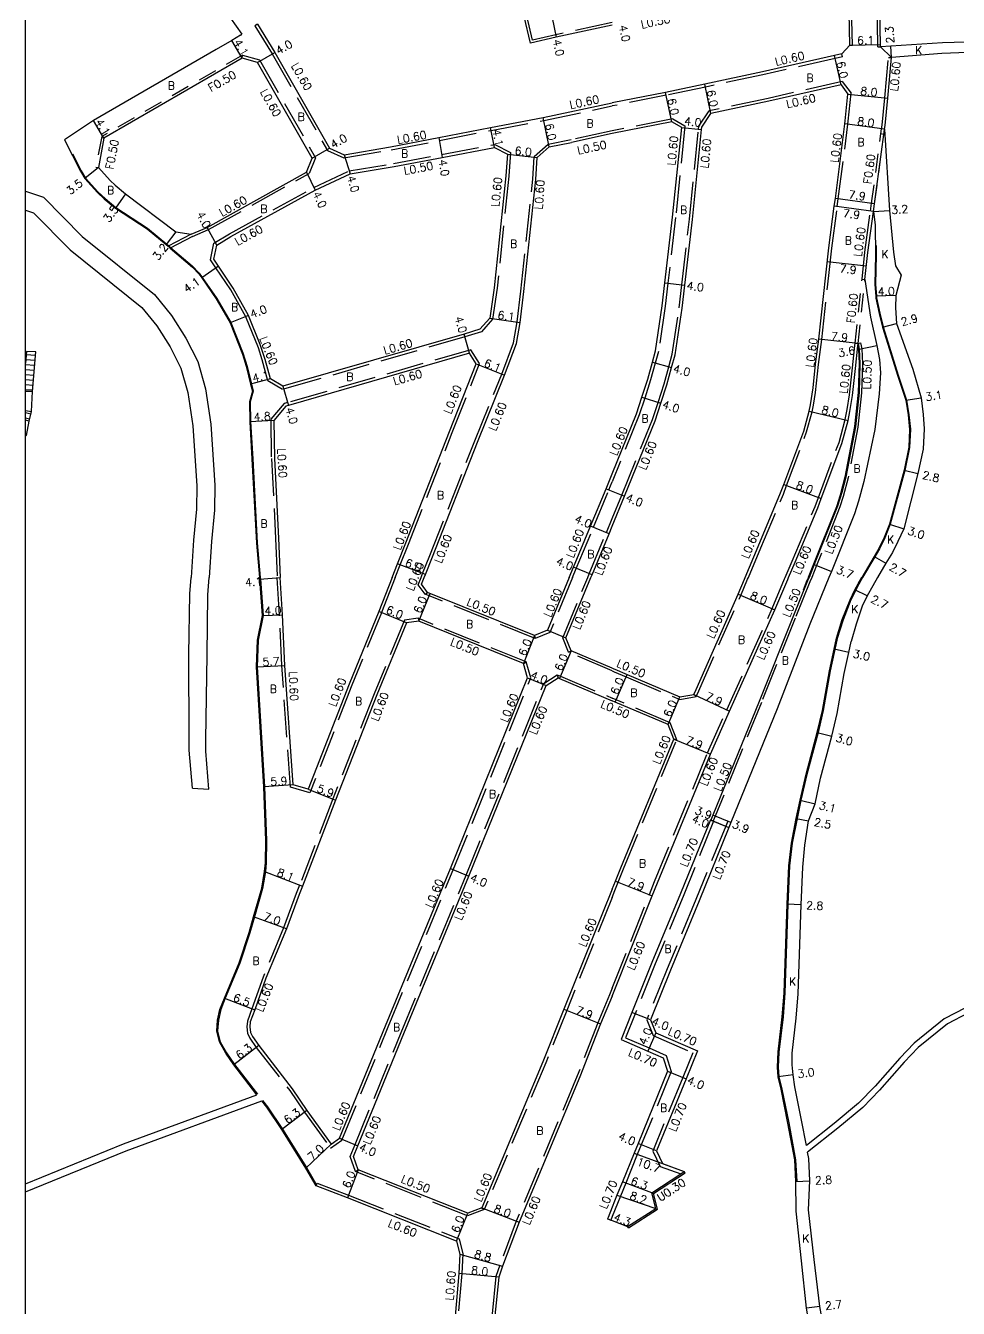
# Model space of a CAD drawing. Header units: metres. Extents: x -4000 to -3200, y -111000 to -110400.
# Drawn here: x -4000 to -3813.5, y -110792.4 to -110535.9 of the extents above; entities that cross this region are included whole.
import ezdxf

# ---------------------------------------------------------------- set-up
doc = ezdxf.new("R2010")
doc.units = ezdxf.units.M
doc.header["$LTSCALE"] = 2.5
doc.linetypes.add('22320', pattern=[2.5, 1.5, -1])
doc.linetypes.add('22330', pattern=[4, 3, -1])
for name, color, linetype in [('2101000', 7, 'Continuous'), ('2101001', 9, 'Continuous'), ('2102000', 4, 'Continuous'), ('2102001', 8, 'Continuous'), ('2214000', 6, 'Continuous'), ('2214110', 1, 'Continuous'), ('2214120', 2, 'Continuous'), ('2214990', 7, 'Continuous'), ('2231000', 4, 'Continuous'), ('2232000', 120, '22320'), ('2233000', 120, '22330'), ('6132000', 60, '61320'), ('9201100', 215, 'Continuous'), ('9201500', 222, 'Continuous'), ('9202100', 82, 'Continuous'), ('9202200', 82, 'Continuous'), ('9203500', 155, 'Continuous'), ('999', 7, 'Continuous')]:
    doc.layers.add(name, color=color, linetype=linetype)
doc.styles.add('Dm_Anotation', font='txt.shx', dxfattribs={"bigfont": 'pscdm.shx'})
doc.linetypes.add('61320', pattern='A,0,[3,dmdr.shx,S=0.25,R=0,X=0,Y=0],1.5,[3,dmdr.shx,S=0.25,R=0,X=0,Y=0]', length=1.5)

msp = doc.modelspace()

# ---------------------------------------------------------------- linework, layer by layer
at = {"layer": '2101000'}
for points in [[(-3829.11, -110540.12), (-3829.12, -110539.65), (-3829.38, -110526.45), (-3829.39, -110526), (-3829.45, -110520.12), (-3829.6, -110507.36), (-3830.05, -110493.2), (-3830.26, -110486.58), (-3830.7, -110464.02), (-3830.38, -110457.02), (-3830.05, -110449.71), (-3829.37, -110441.92), (-3828.57, -110432.79), (-3827.84, -110425.96), (-3827, -110418.1), (-3825.35, -110404.76), (-3823.84, -110400)], [(-3882.74, -110535.79), (-3893.92, -110538.21), (-3899.07, -110539.4), (-3900.31, -110534.04), (-3906.07, -110508.46), (-3907.61, -110507.19), (-3918.8, -110509.88), (-3922.16, -110510.6), (-3926.13, -110506.49), (-3927.03, -110504.15)], [(-3835.21, -110539.78), (-3835.48, -110526.57)], [(-3953.66, -110535.62), (-3950.18, -110541.25), (-3939.23, -110560.4), (-3936.31, -110561.7), (-3927.03, -110560.12), (-3917.41, -110558.29), (-3907.07, -110556.24), (-3896.54, -110554.27), (-3882.74, -110551.35)], [(-3957.07, -110537.77), (-3958.77, -110538.84), (-3961.91, -110540.66), (-3986.45, -110554.86), (-3992.25, -110558.75), (-3989.03, -110565.01), (-3988.17, -110566.47), (-3985.63, -110569.29), (-3984.31, -110570.53), (-3982.07, -110572.38), (-3975.7, -110576.53), (-3971.89, -110579.69), (-3971.52, -110580.01), (-3971.11, -110580.36), (-3966.67, -110584.16), (-3965.4, -110585.54), (-3964.81, -110586.34), (-3961.89, -110590.51), (-3959.14, -110595.34), (-3956.64, -110601.57), (-3955.9, -110603.99), (-3955.02, -110607.6), (-3954.67, -110609.01), (-3955.24, -110611.13), (-3955.18, -110615.09), (-3954.76, -110622.5), (-3953.84, -110639.35), (-3953.24, -110646.26)], [(-3957.07, -110537.77), (-3956.8, -110537.6)], [(-3804.96, -110538.97), (-3816.72, -110539.36), (-3827.04, -110539.99), (-3829.11, -110540.12)], [(-3836.83, -110541.56), (-3838.31, -110541.89), (-3852.72, -110545.16), (-3864.23, -110547.59), (-3872.07, -110549.24), (-3882.74, -110551.35)], [(-3835.21, -110539.78), (-3836.83, -110541.56)], [(-3804.9, -110540.97), (-3816.85, -110541.48), (-3826.89, -110542.29)], [(-3828.28, -110556.6), (-3828.18, -110555.88), (-3827.64, -110550.37), (-3826.89, -110542.29)], [(-3836.98, -110547.74), (-3851.44, -110551.02), (-3862.99, -110553.46)], [(-3856.17, -110646.26), (-3853.57, -110640.08), (-3849.07, -110629.34), (-3848.43, -110627.63), (-3844.45, -110616.96), (-3843.36, -110612.96), (-3843.1, -110611.72), (-3842.58, -110608.31), (-3842.07, -110603.56), (-3841.43, -110598.58), (-3840.05, -110585.8), (-3839.46, -110580.32), (-3838.33, -110572.01), (-3838.12, -110570.45), (-3836.21, -110555.52), (-3836.13, -110554.95), (-3835.6, -110549.58)], [(-3836.98, -110547.74), (-3835.6, -110549.58)], [(-3882.74, -110636.01), (-3880.25, -110630), (-3874.13, -110614.89), (-3873, -110611.4), (-3871.8, -110607.71), (-3870.85, -110604.28), (-3870.14, -110601.74), (-3868.76, -110592.42), (-3868.22, -110587.81), (-3866.69, -110574.66), (-3864.86, -110556.65), (-3864.81, -110556.21), (-3862.99, -110553.46)], [(-3891.32, -110646.26), (-3890.46, -110644.19), (-3887.05, -110635.96), (-3883.96, -110628.5), (-3882.74, -110625.5), (-3877.89, -110613.52), (-3876.8, -110610.17), (-3875.63, -110606.56), (-3874.7, -110603.21), (-3874.07, -110600.91), (-3872.73, -110591.9), (-3872.2, -110587.34), (-3870.66, -110574.22), (-3868.84, -110556.25), (-3870.84, -110555.11)], [(-3882.74, -110557.47), (-3890.86, -110559.24)], [(-3870.84, -110555.11), (-3882.74, -110557.47)], [(-3828.28, -110556.6), (-3827.31, -110572.83), (-3826.53, -110581.17), (-3826.08, -110583.9), (-3824.95, -110585.79), (-3826.05, -110589.87), (-3826.12, -110592.31), (-3825.9, -110595.44), (-3822.66, -110604.57), (-3820.97, -110610.31), (-3820.56, -110613.64), (-3820.38, -110616.53), (-3820.54, -110620.56), (-3821.64, -110625.45), (-3824.44, -110636.51), (-3825.61, -110639.08), (-3826.72, -110641.22), (-3828.04, -110643.38), (-3829.73, -110646.26)], [(-3920.3, -110646.26), (-3920.07, -110645.67), (-3918.66, -110642.1), (-3909.66, -110619.17), (-3904.26, -110605.78), (-3901.87, -110599.46), (-3901.17, -110595.23), (-3900.39, -110589.08), (-3898.02, -110566.65), (-3897.74, -110562.26), (-3895.33, -110560.14), (-3890.86, -110559.24)], [(-3830.5, -110573.06), (-3830.18, -110575.82), (-3830.11, -110581.7), (-3830.23, -110587.65), (-3830.05, -110589.97), (-3830.01, -110590.37), (-3829.38, -110593.43), (-3828.7, -110596.19), (-3825.7, -110605.8), (-3824.03, -110610.8), (-3823.56, -110613.71), (-3823.28, -110616.62), (-3823.43, -110620.21), (-3824.37, -110624.8), (-3827.28, -110635.55), (-3828.38, -110638.26), (-3829.44, -110640.42), (-3830.37, -110642.02), (-3832.86, -110646.26)], [(-3832.2, -110586.65), (-3831.61, -110581.28), (-3830.5, -110573.06)], [(-3832.2, -110586.65), (-3831.08, -110594.17), (-3829.83, -110599.88), (-3829.27, -110602.66), (-3829.1, -110605.33), (-3829.39, -110609.55), (-3830.23, -110616.68), (-3832.46, -110627.06), (-3833.49, -110631), (-3834.32, -110633.5), (-3838.92, -110645.04), (-3839.41, -110646.26)], [(-3847.49, -110646.26), (-3846.19, -110643.18), (-3841.63, -110632.29), (-3840.94, -110630.43), (-3836.82, -110619.42), (-3835.58, -110614.82), (-3835.21, -110613.05), (-3834.7, -110609.83), (-3834.12, -110604.42), (-3833.64, -110599.94)], [(-3833.58, -110599.43), (-3833.36, -110600.59), (-3833.2, -110603.44), (-3833.39, -110609.26), (-3834.12, -110616.1), (-3836.06, -110626.2), (-3836.86, -110629.24), (-3837.7, -110631.98), (-3842.36, -110643.67), (-3843.39, -110646.26)], [(-3833.64, -110599.94), (-3833.58, -110599.43)], [(-3926.75, -110646.26), (-3925.66, -110643.48), (-3924.02, -110639.33), (-3915.26, -110617.02), (-3909.93, -110603.53), (-3911.26, -110601.41), (-3947.42, -110611.85), (-3947.98, -110612.01), (-3950.39, -110614.82), (-3950.28, -110622.42), (-3949.43, -110638.41), (-3949.13, -110646.26)], [(-3886.99, -110646.26), (-3886.77, -110645.72), (-3883.36, -110637.49), (-3882.74, -110636.01)], [(-3953.75, -110749.67), (-3958.38, -110743.71), (-3960, -110741.37), (-3961.24, -110739.13), (-3961.77, -110736.98), (-3961.77, -110736.9), (-3961.62, -110734.77), (-3961.16, -110732.62), (-3960.25, -110730.34), (-3957.32, -110723.33), (-3955.34, -110717.25), (-3954.42, -110714.07), (-3952.78, -110708.38), (-3952.23, -110705.03), (-3952.03, -110703.32), (-3951.97, -110698.85), (-3952.39, -110688.09), (-3953.86, -110664.12), (-3953.64, -110658.79), (-3952.64, -110653.85), (-3953.21, -110646.59), (-3953.24, -110646.26)], [(-3946.5, -110687.72), (-3948.17, -110663.83), (-3948.64, -110653.73), (-3949.13, -110646.27), (-3949.13, -110646.26)], [(-3926.75, -110646.26), (-3929.42, -110653.06), (-3935.35, -110667.55)], [(-3919.66, -110649.22), (-3920.83, -110647.6), (-3920.3, -110646.26)], [(-3891.32, -110646.26), (-3895.68, -110656.76), (-3898.25, -110657.87)], [(-3890.94, -110660.89), (-3891.98, -110658.29), (-3886.99, -110646.26)], [(-3882.74, -110729.96), (-3882.62, -110729.65), (-3874.75, -110709.89), (-3873.71, -110707.27), (-3863.1, -110681.56), (-3859.27, -110672.97), (-3850.2, -110652.7), (-3847.64, -110646.63), (-3847.49, -110646.26)], [(-3843.39, -110646.26), (-3843.67, -110646.93), (-3846.65, -110654.2), (-3853.36, -110671.04), (-3862.6, -110693.75), (-3863.01, -110694.74), (-3863.11, -110694.7), (-3869.05, -110709.42), (-3874.8, -110723.25), (-3878.79, -110733.22), (-3880.96, -110738.65), (-3875.63, -110740.97), (-3872.53, -110742.32), (-3871.68, -110744.98), (-3877.57, -110759.4), (-3878.37, -110761.36), (-3880.68, -110767.07), (-3881.78, -110769.79), (-3882.74, -110772.17)], [(-3839.41, -110646.26), (-3843.22, -110655.6), (-3849.75, -110672.51), (-3859.01, -110695.25), (-3859.4, -110696.21), (-3865.35, -110710.92), (-3871.1, -110724.77), (-3875.07, -110734.7), (-3874.03, -110737.3), (-3865.7, -110740.93), (-3867.97, -110746.5), (-3873.87, -110760.92), (-3872.66, -110763.44), (-3868.32, -110765.02)], [(-3866.43, -110669.64), (-3865.98, -110668.64), (-3857.57, -110649.6), (-3856.29, -110646.55), (-3856.17, -110646.26)], [(-3843.14, -110796.53), (-3843.89, -110792.38), (-3844.86, -110782.91), (-3845.99, -110772.97), (-3846, -110767), (-3846.22, -110762.68), (-3847.6, -110755.33), (-3848.97, -110748.58), (-3849.56, -110746.1), (-3849.7, -110744.19), (-3849.56, -110741.12), (-3848.73, -110734.09), (-3848.39, -110729.32), (-3847.75, -110711.6), (-3847.41, -110703.91), (-3846.88, -110699.35), (-3845.94, -110694.44), (-3845.17, -110690.75), (-3843.97, -110685.57), (-3841.74, -110677.21), (-3840.71, -110672.84), (-3839.32, -110664.89), (-3838.38, -110660.59), (-3837.91, -110658.41), (-3836.73, -110654.66), (-3835.16, -110650.68), (-3834.2, -110648.71), (-3833.59, -110647.51), (-3832.86, -110646.26)], [(-3829.73, -110646.26), (-3830.65, -110647.88), (-3831.78, -110649.91), (-3832.79, -110652.01), (-3833.98, -110655.6), (-3834.98, -110659.05)], [(-3898.25, -110657.87), (-3919.66, -110649.22)], [(-3938.91, -110759.54), (-3937.28, -110758.37), (-3928.06, -110735.89), (-3915.07, -110704.46), (-3899.64, -110666.31), (-3900.5, -110663.43), (-3921.38, -110655), (-3923.86, -110655.31), (-3929.76, -110669.72)], [(-3843.91, -110759.84), (-3844.86, -110754.77), (-3846.21, -110748.09), (-3846.59, -110745.69), (-3846.76, -110743.68), (-3846.77, -110741.35), (-3845.94, -110734.36), (-3845.59, -110729.47), (-3844.95, -110711.73), (-3844.61, -110704.18), (-3844.24, -110699.78), (-3843.48, -110694.9), (-3842.16, -110691.51), (-3841.07, -110686.35), (-3838.84, -110677.99), (-3837.76, -110673.44), (-3836.37, -110665.46), (-3835.45, -110661.22), (-3834.98, -110659.05)], [(-3882.74, -110664.37), (-3890.94, -110660.89)], [(-3882.74, -110664.37), (-3882.24, -110664.59), (-3879.77, -110665.64), (-3869.19, -110670.14), (-3866.43, -110669.64)], [(-3935.35, -110667.55), (-3943.52, -110688.59), (-3946.5, -110687.72)], [(-3934.47, -110762.05), (-3933.58, -110759.89), (-3924.37, -110737.43), (-3911.37, -110705.99), (-3895.93, -110667.81), (-3893.57, -110666.29), (-3893.28, -110666.41), (-3882.74, -110670.89)], [(-3929.76, -110669.72), (-3938.03, -110690.74), (-3944.68, -110707.98), (-3945.34, -110709.66), (-3947.86, -110716.5), (-3951.96, -110726.39), (-3954.2, -110732.71), (-3955.09, -110735.1), (-3955.2, -110736.1), (-3955.05, -110737.2), (-3954.64, -110738.06), (-3953.4, -110739.85), (-3946.7, -110748.48), (-3943.78, -110752.81), (-3938.91, -110759.54)], [(-3870.41, -110678.55), (-3871.53, -110675.66), (-3882.12, -110671.16), (-3882.74, -110670.89)], [(-3882.74, -110708.6), (-3882.09, -110706.96), (-3881.03, -110704.3), (-3870.41, -110678.55)], [(-3882.74, -110708.6), (-3892.4, -110732.58), (-3896.58, -110743.1), (-3908.83, -110772.3)], [(-3882.74, -110729.96), (-3885.06, -110735.5), (-3889.18, -110746.12), (-3901.35, -110775.16), (-3904.66, -110783.93), (-3905.43, -110786.17)], [(-3913.84, -110778.94), (-3935.68, -110770.29), (-3941.95, -110767.89), (-3944.01, -110764.33), (-3948.78, -110756.63), (-3951.8, -110752.18), (-3952.79, -110750.91)], [(-3911.63, -110773.36), (-3933.53, -110764.69), (-3934.47, -110762.05)], [(-3832.11, -110822.54), (-3834.94, -110813.64), (-3835.75, -110812.16), (-3839.67, -110800.51), (-3840.48, -110796.05), (-3841.21, -110792.05), (-3842.38, -110782.6), (-3843.51, -110772.69), (-3843.2, -110766.87), (-3843.42, -110762.45), (-3843.66, -110761.17)], [(-3879.66, -110776.01), (-3874.02, -110772.44), (-3874.79, -110769.3), (-3869.04, -110765.5), (-3868.32, -110765.02)], [(-3908.83, -110772.3), (-3911.63, -110773.36)], [(-3882.74, -110772.17), (-3883.57, -110774.22), (-3883.68, -110774.48)], [(-3913.84, -110778.94), (-3913.18, -110781.56), (-3913.39, -110785.4), (-3914.13, -110793.96), (-3915.01, -110812.39), (-3916.42, -110836.71), (-3916.35, -110837.93)], [(-3905.43, -110786.17), (-3906.25, -110794.52), (-3906.93, -110808.8)]]:
    msp.add_lwpolyline(points, dxfattribs=at)
for points in [[(-3983.12, -110566.84), (-3982.09, -110567.8), (-3980.03, -110569.53), (-3969.95, -110577.14), (-3966.88, -110577.6), (-3963.68, -110576.23), (-3943.84, -110565.17), (-3942.7, -110562.39), (-3953.64, -110543.26), (-3956.72, -110542.39), (-3984.34, -110558.38), (-3985.45, -110564.27)], [(-3952.09, -110602.65), (-3953.1, -110599.66), (-3955.43, -110593.85), (-3958.49, -110588.41), (-3961.46, -110583.98), (-3962.38, -110582.61), (-3961.81, -110579.77), (-3958.98, -110578.03), (-3942.11, -110568.78), (-3935.14, -110565.52), (-3926.34, -110564.06), (-3916.73, -110562.24), (-3906.28, -110560.27), (-3903.7, -110561.59), (-3903.98, -110565.95), (-3906.34, -110588.34), (-3907.2, -110594.36), (-3909.18, -110596.62), (-3912.36, -110597.57), (-3948.56, -110608.01), (-3951.06, -110606.55)]]:
    msp.add_lwpolyline(points, close=True, dxfattribs=at)
at = {"layer": '2101001'}
for points in [[(-3883.68, -110774.48), (-3883.02, -110774.73), (-3882.74, -110774.83)], [(-3882.74, -110774.83), (-3879.66, -110776.01)]]:
    msp.add_lwpolyline(points, dxfattribs=at)
at = {"layer": '2102000'}
for points in [[(-3956.11, -110532.28), (-3959.02, -110534.41), (-3956.8, -110537.6)], [(-4000, -110569.02), (-3996.44, -110570.21), (-3988.7, -110578.04), (-3974.25, -110589.67), (-3970.83, -110593.85), (-3968.01, -110598.36), (-3965.59, -110603.05), (-3964.02, -110608.51), (-3963.01, -110615.57), (-3962.21, -110627.78), (-3962.24, -110632.75), (-3962.84, -110639.07), (-3963.33, -110646.26)], [(-4000, -110572.82), (-3998.4, -110573.35), (-3991.11, -110580.72), (-3976.8, -110592.24), (-3973.77, -110595.95), (-3971.14, -110600.15), (-3968.96, -110604.39), (-3967.55, -110609.27), (-3966.6, -110615.94), (-3965.81, -110627.89), (-3965.83, -110632.57), (-3966.43, -110638.79), (-3966.94, -110646.26)], [(-4000, -110617.77), (-3999.8, -110617.82), (-3999.3, -110614.98), (-3998.84, -110613.04), (-3998.63, -110609.06), (-3997.99, -110601.1), (-3999.82, -110601.08), (-4000, -110603.36)], [(-3966.64, -110688.4), (-3967.29, -110680.76), (-3967.32, -110678.49), (-3967.38, -110661.65), (-3967.16, -110649.52), (-3966.94, -110646.26)], [(-3963.35, -110688.59), (-3964, -110680.95), (-3963.97, -110678.62), (-3963.69, -110661.79), (-3963.56, -110649.69), (-3963.33, -110646.26)], [(-3777.28, -110737.52), (-3776.46, -110734.79), (-3776.53, -110733.49), (-3776.88, -110732.81), (-3778.08, -110732.37), (-3783.29, -110732.54), (-3789.75, -110732.89), (-3795.52, -110733.24), (-3799.32, -110732.82), (-3808.24, -110731.45), (-3810.22, -110731.69), (-3812.08, -110732.28), (-3816.37, -110734.48), (-3822.38, -110739.36), (-3825.24, -110742.34), (-3830.17, -110747.95), (-3833.47, -110751.33), (-3838.36, -110755.46), (-3843.91, -110759.84)], [(-3778.48, -110736.8), (-3777.67, -110734.65), (-3777.72, -110733.81), (-3777.74, -110733.78), (-3778.27, -110733.58), (-3783.23, -110733.74), (-3789.68, -110734.09), (-3795.55, -110734.44), (-3799.47, -110734.02), (-3808.25, -110732.66), (-3809.96, -110732.87), (-3811.62, -110733.39), (-3815.71, -110735.49), (-3821.56, -110740.24), (-3824.35, -110743.15), (-3829.29, -110748.76), (-3832.66, -110752.2), (-3837.61, -110756.39), (-3843.66, -110761.17)], [(-4000, -110767.46), (-3980.43, -110759.49), (-3953.75, -110749.67)], [(-4000, -110769.08), (-3979.9, -110760.89), (-3952.79, -110750.91)]]:
    msp.add_lwpolyline(points, dxfattribs=at)
at = {"layer": '2102001'}
msp.add_lwpolyline([(-3966.64, -110688.4), (-3963.35, -110688.59)], dxfattribs=at)
at = {"layer": '2214000'}
for points in [[(-4000, -110603.36), (-3999.82, -110601.08)], [(-3998.63, -110609.06), (-3997.99, -110601.1)], [(-3999.3, -110614.98), (-3998.84, -110613.04)]]:
    msp.add_lwpolyline(points, dxfattribs=at)
at = {"layer": '2214110'}
for points in [[(-3998.63, -110609.06), (-4000, -110609.04)], [(-3999.3, -110614.98), (-4000, -110614.81)]]:
    msp.add_lwpolyline(points, dxfattribs=at)
at = {"layer": '2214120'}
for points in [[(-3997.99, -110601.1), (-3999.82, -110601.08)], [(-4000, -110612.84), (-3998.84, -110613.04)]]:
    msp.add_lwpolyline(points, dxfattribs=at)
at = {"layer": '2214990'}
for points in [[(-3998.21, -110603.83), (-4000, -110603.69)], [(-3998.13, -110602.83), (-3999.95, -110602.69)], [(-3998.05, -110601.84), (-3999.87, -110601.69)], [(-3998.29, -110604.83), (-4000, -110604.69)], [(-3998.37, -110605.82), (-4000, -110605.69)], [(-3998.45, -110606.82), (-4000, -110606.7)], [(-3998.53, -110607.82), (-4000, -110607.7)], [(-3998.61, -110608.81), (-4000, -110608.7)], [(-3998.97, -110613.59), (-4000, -110613.35)], [(-3999.2, -110614.56), (-4000, -110614.38)]]:
    msp.add_lwpolyline(points, dxfattribs=at)
at = {"layer": '2231000'}
for points in [[(-3879.5, -110776.26), (-3873.68, -110772.57), (-3874.45, -110769.44), (-3868.15, -110765.27)], [(-3868.15, -110765.27), (-3868.32, -110765.02)], [(-3879.5, -110776.26), (-3879.66, -110776.01)]]:
    msp.add_lwpolyline(points, dxfattribs=at)
at = {"layer": '2232000'}
for points in [[(-3956.72, -110542.39), (-3956.67, -110541.78), (-3984.79, -110558.06), (-3985.95, -110564.22), (-3985.45, -110564.27)], [(-3830.89, -110571.42), (-3829.01, -110557.56)], [(-3830.29, -110571.5), (-3828.42, -110557.64)], [(-3828.42, -110557.64), (-3829.01, -110557.56)], [(-3830.29, -110571.5), (-3830.89, -110571.42)], [(-3834.18, -110599.37), (-3832.79, -110586.59)], [(-3833.58, -110599.43), (-3832.2, -110586.65)], [(-3832.79, -110586.59), (-3832.2, -110586.65)], [(-3834.18, -110599.37), (-3833.58, -110599.43)], [(-3862.46, -110694.97), (-3862.55, -110694.93), (-3863.01, -110694.74)]]:
    msp.add_lwpolyline(points, dxfattribs=at)
at = {"layer": '2233000'}
for points in [[(-3829.61, -110540.13), (-3829.62, -110539.66), (-3829.88, -110526.46), (-3829.89, -110526.01), (-3829.95, -110520.12), (-3830.1, -110507.37), (-3830.55, -110493.22), (-3830.76, -110486.59), (-3831.2, -110464.02), (-3830.88, -110457), (-3830.55, -110449.68), (-3829.87, -110441.88), (-3829.07, -110432.74), (-3828.34, -110425.91), (-3827.49, -110418.04), (-3825.84, -110404.66), (-3824.37, -110400)], [(-3882.74, -110535.28), (-3894.03, -110537.72), (-3898.7, -110538.8), (-3899.83, -110533.93), (-3905.62, -110508.19), (-3907.49, -110506.64), (-3918.91, -110509.39), (-3921.99, -110510.05), (-3925.7, -110506.22), (-3926.65, -110503.73), (-3960.44, -110510.7), (-3967.4, -110512.21), (-3970.13, -110512.7), (-3970.06, -110513.09)], [(-3834.71, -110539.77), (-3834.99, -110526.26)], [(-3953.66, -110535.62), (-3954.17, -110535.93), (-3950.7, -110541.55), (-3939.65, -110560.86), (-3936.39, -110562.32), (-3926.92, -110560.71), (-3917.29, -110558.88), (-3906.95, -110556.83), (-3896.43, -110554.85), (-3882.74, -110551.96)], [(-3956.67, -110541.78), (-3953.24, -110542.75), (-3942.03, -110562.35), (-3943.3, -110565.44)], [(-3836.7, -110542.14), (-3836.83, -110541.56)], [(-3835.21, -110539.78), (-3834.71, -110539.77)], [(-3829.61, -110540.13), (-3829.11, -110540.12)], [(-3836.7, -110542.14), (-3838.18, -110542.48), (-3852.59, -110545.75), (-3864.11, -110548.17), (-3871.95, -110549.82), (-3882.74, -110551.96)], [(-3829.01, -110557.56), (-3828.87, -110556.51), (-3828.78, -110555.81), (-3828.23, -110550.31), (-3827.49, -110542.23)], [(-3827.49, -110542.23), (-3826.89, -110542.29)], [(-3836.73, -110547.07), (-3851.57, -110550.44), (-3863.36, -110552.92)], [(-3836.73, -110547.07), (-3834.98, -110549.41)], [(-3855.52, -110646.26), (-3853.01, -110640.31), (-3848.51, -110629.56), (-3847.87, -110627.84), (-3843.87, -110617.15), (-3842.77, -110613.1), (-3842.5, -110611.8), (-3842.08, -110609.25), (-3841.48, -110603.63), (-3840.84, -110598.65), (-3839.45, -110585.87), (-3838.86, -110580.39), (-3837.74, -110572.09), (-3837.53, -110570.52), (-3835.61, -110555.6), (-3835.53, -110555.02), (-3834.98, -110549.41)], [(-3882.74, -110634.44), (-3880.8, -110629.77), (-3874.69, -110614.68), (-3873.57, -110611.22), (-3872.37, -110607.54), (-3871.42, -110604.12), (-3870.73, -110601.62), (-3869.36, -110592.34), (-3868.82, -110587.74), (-3867.28, -110574.59), (-3865.46, -110556.59), (-3865.4, -110556), (-3863.36, -110552.92)], [(-3870.6, -110554.55), (-3868.2, -110555.92), (-3870.07, -110574.29), (-3871.6, -110587.41), (-3872.13, -110591.98), (-3873.48, -110601.04), (-3874.12, -110603.37), (-3875.06, -110606.73), (-3876.23, -110610.36), (-3877.32, -110613.72), (-3882.74, -110627.1)], [(-3870.6, -110554.55), (-3882.74, -110556.95)], [(-3882.74, -110556.95), (-3890.96, -110558.75), (-3895.56, -110559.68), (-3898.33, -110562.11)], [(-3828.42, -110557.64), (-3828.28, -110556.6)], [(-3920.95, -110646.26), (-3920.63, -110645.45), (-3919.22, -110641.88), (-3910.21, -110618.95), (-3904.82, -110605.56), (-3902.46, -110599.3), (-3901.76, -110595.15), (-3900.98, -110589.01), (-3898.62, -110566.6), (-3898.33, -110562.11)], [(-3966.67, -110578.05), (-3963.46, -110576.68), (-3943.3, -110565.44)], [(-3831.1, -110572.98), (-3830.89, -110571.42)], [(-3830.5, -110573.06), (-3830.29, -110571.5)], [(-3832.79, -110586.59), (-3832.21, -110581.2), (-3831.1, -110572.98)], [(-3966.88, -110577.6), (-3971.52, -110580.01)], [(-3966.67, -110578.05), (-3971.11, -110580.36)], [(-3926.11, -110646.26), (-3925.1, -110643.7), (-3923.47, -110639.55), (-3914.7, -110617.24), (-3909.26, -110603.47), (-3910.99, -110600.71), (-3947.59, -110611.27), (-3948.32, -110611.48), (-3950.99, -110614.6), (-3950.88, -110622.44), (-3950.03, -110638.44), (-3949.73, -110646.26)], [(-3848.14, -110646.26), (-3846.74, -110642.95), (-3842.19, -110632.07), (-3841.5, -110630.22), (-3837.39, -110619.23), (-3836.16, -110614.68), (-3835.74, -110612.64), (-3835.29, -110609.74), (-3834.72, -110604.35), (-3834.23, -110599.87), (-3834.18, -110599.37)], [(-3833.09, -110599.34), (-3832.86, -110600.53), (-3832.7, -110603.43), (-3832.89, -110609.3), (-3833.62, -110616.18), (-3835.58, -110626.31), (-3836.56, -110630.07), (-3837.21, -110632.12), (-3841.89, -110643.85), (-3842.85, -110646.26)], [(-3833.58, -110599.43), (-3833.09, -110599.34)], [(-3890.67, -110646.26), (-3889.91, -110644.42), (-3886.5, -110636.19), (-3883.4, -110628.72), (-3882.74, -110627.1)], [(-3887.64, -110646.26), (-3887.32, -110645.49), (-3883.91, -110637.26), (-3882.74, -110634.44)], [(-3947.07, -110688.18), (-3948.77, -110663.87), (-3949.24, -110653.75), (-3949.73, -110646.3), (-3949.73, -110646.26)], [(-3926.11, -110646.26), (-3928.88, -110653.3), (-3934.79, -110667.77)], [(-3920.15, -110649.56), (-3921.51, -110647.69), (-3920.95, -110646.26)], [(-3890.67, -110646.26), (-3895.22, -110657.22), (-3898.11, -110658.46)], [(-3891.45, -110661.21), (-3892.63, -110658.29), (-3887.64, -110646.26)], [(-3882.74, -110728.34), (-3875.31, -110709.66), (-3874.26, -110707.05), (-3863.66, -110681.32), (-3859.82, -110672.73), (-3850.75, -110652.46), (-3848.26, -110646.54), (-3848.14, -110646.26)], [(-3865.96, -110670.06), (-3865.43, -110668.88), (-3857.02, -110649.83), (-3855.66, -110646.6), (-3855.52, -110646.26)], [(-3842.85, -110646.26), (-3843.2, -110647.1), (-3846.19, -110654.38), (-3852.9, -110671.23), (-3862.14, -110693.94), (-3862.55, -110694.93)], [(-3920.15, -110649.56), (-3919.66, -110649.22)], [(-3898.11, -110658.46), (-3920.15, -110649.56)], [(-3921.5, -110654.41), (-3924.28, -110654.76), (-3930.31, -110669.49)], [(-3899.97, -110663.11), (-3921.5, -110654.41)], [(-3921.5, -110654.41), (-3921.38, -110655)], [(-3898.25, -110657.87), (-3898.11, -110658.46)], [(-3891.45, -110661.21), (-3890.94, -110660.89)], [(-3882.74, -110664.92), (-3891.45, -110661.21)], [(-3939.04, -110760.38), (-3936.79, -110758.76), (-3927.5, -110736.12), (-3914.51, -110704.69), (-3899, -110666.34), (-3899.97, -110663.11)], [(-3900.5, -110663.43), (-3899.97, -110663.11)], [(-3882.74, -110664.92), (-3882.32, -110665.1), (-3879.97, -110666.1), (-3869.24, -110670.65), (-3865.96, -110670.06)], [(-3934.79, -110667.77), (-3943.16, -110689.32), (-3947.07, -110688.18)], [(-3934.05, -110765.02), (-3935.11, -110762.03), (-3934.14, -110759.66), (-3924.92, -110737.2), (-3911.93, -110705.76), (-3896.41, -110667.41), (-3893.73, -110665.68)], [(-3893.73, -110665.68), (-3893.57, -110666.29)], [(-3893.73, -110665.68), (-3893.09, -110665.95), (-3882.74, -110670.35)], [(-3930.31, -110669.49), (-3938.59, -110690.52), (-3945.24, -110707.77), (-3945.9, -110709.45), (-3948.42, -110716.28), (-3952.52, -110726.18), (-3954.76, -110732.5), (-3955.67, -110734.96), (-3955.8, -110736.11), (-3955.63, -110737.37), (-3955.16, -110738.36), (-3953.89, -110740.2), (-3947.19, -110748.83), (-3944.27, -110753.15), (-3939.04, -110760.38)], [(-3869.82, -110678.69), (-3871.14, -110675.28), (-3881.92, -110670.7), (-3882.74, -110670.35)], [(-3865.96, -110670.06), (-3866.43, -110669.64)], [(-3882.74, -110710.21), (-3882.18, -110708.83), (-3881.53, -110707.19), (-3880.47, -110704.53), (-3869.82, -110678.69)], [(-3869.82, -110678.69), (-3870.41, -110678.55)], [(-3862.46, -110694.97), (-3868.41, -110709.68), (-3874.15, -110723.52), (-3878.14, -110733.48), (-3880.06, -110738.28), (-3875.35, -110740.33), (-3871.96, -110741.8), (-3870.93, -110745.01), (-3876.92, -110759.67), (-3877.72, -110761.63), (-3880.03, -110767.34), (-3882.74, -110774.03)], [(-3859.01, -110695.25), (-3859.65, -110694.98), (-3860.05, -110695.94), (-3865.99, -110710.65), (-3871.75, -110724.5), (-3875.83, -110734.7), (-3874.57, -110737.83), (-3866.6, -110741.3), (-3868.62, -110746.23), (-3874.63, -110760.94), (-3873.17, -110764), (-3869.04, -110765.5)], [(-3882.74, -110710.21), (-3891.84, -110732.8), (-3896.03, -110743.32), (-3908.32, -110772.65)], [(-3882.74, -110728.34), (-3883.3, -110729.73), (-3885.61, -110735.28), (-3889.73, -110745.89), (-3901.91, -110774.94), (-3905.22, -110783.73), (-3906.02, -110786.05)], [(-3934.05, -110765.02), (-3933.53, -110764.69)], [(-3911.64, -110773.9), (-3934.05, -110765.02)], [(-3941.95, -110767.89), (-3941.88, -110767.71), (-3941.73, -110767.33), (-3935.47, -110769.73), (-3913.34, -110778.49)], [(-3908.32, -110772.65), (-3911.64, -110773.9)], [(-3908.83, -110772.3), (-3908.32, -110772.65)], [(-3882.74, -110774.03), (-3883.02, -110774.73), (-3883.68, -110774.48)], [(-3913.34, -110778.49), (-3912.57, -110781.5), (-3912.8, -110785.44), (-3913.53, -110794), (-3914.41, -110812.42), (-3915.82, -110836.71), (-3915.74, -110838.01)], [(-3906.02, -110786.05), (-3906.84, -110794.48), (-3907.53, -110808.77), (-3907.72, -110812.75), (-3907.96, -110816.96), (-3909.13, -110837.12), (-3909.24, -110838.92)]]:
    msp.add_lwpolyline(points, dxfattribs=at)
msp.add_lwpolyline([(-3952.69, -110602.73), (-3953.47, -110600.35), (-3955.98, -110594.11), (-3959, -110588.73), (-3961.96, -110584.32), (-3963.02, -110582.74), (-3962.35, -110579.39), (-3959.28, -110577.51), (-3942.38, -110568.24), (-3935.32, -110564.94), (-3926.44, -110563.47), (-3916.84, -110561.65), (-3906.19, -110559.64), (-3903.07, -110561.24), (-3903.39, -110566), (-3905.75, -110588.41), (-3906.64, -110594.62), (-3908.84, -110597.14), (-3912.19, -110598.14), (-3948.64, -110608.66), (-3951.58, -110606.94)], close=True, dxfattribs=at)
at = {"layer": '6132000'}
for points in [[(-3990.65, -110561.55), (-3988.9, -110564.94), (-3988.05, -110566.38), (-3985.6, -110569.11), (-3984.13, -110570.48), (-3981.98, -110572.25), (-3975.61, -110576.41), (-3971.79, -110579.57), (-3971.42, -110579.89), (-3971.01, -110580.24), (-3966.7, -110583.94), (-3965.32, -110585.4), (-3964.69, -110586.26), (-3961.77, -110590.43), (-3959.01, -110595.27), (-3956.57, -110601.34), (-3955.73, -110604.07), (-3954.88, -110607.56), (-3954.51, -110609.01), (-3955.09, -110611.15), (-3955.03, -110615.08), (-3954.61, -110622.49), (-3953.69, -110639.34), (-3953.09, -110646.26)], [(-3829.98, -110579.84), (-3829.96, -110581.7), (-3830.08, -110587.64), (-3829.9, -110589.95), (-3829.87, -110590.35), (-3829.23, -110593.4), (-3828.55, -110596.15), (-3825.55, -110605.76), (-3823.88, -110610.77), (-3823.41, -110613.69), (-3823.13, -110616.61), (-3823.28, -110620.23), (-3824.22, -110624.84), (-3827.14, -110635.6), (-3828.24, -110638.32), (-3829.31, -110640.49), (-3830.24, -110642.1), (-3832.69, -110646.26)], [(-3833.64, -110599.94), (-3833.51, -110600.61), (-3833.35, -110603.44), (-3833.53, -110609.25), (-3834.27, -110616.08), (-3836.21, -110626.17), (-3837.15, -110629.79), (-3837.91, -110632.11), (-3842.49, -110643.61), (-3843.55, -110646.26)], [(-3953.09, -110646.26), (-3953.07, -110646.58), (-3952.49, -110653.85), (-3953.49, -110658.81), (-3953.71, -110664.12), (-3952.24, -110688.08), (-3951.82, -110698.84), (-3951.89, -110703.33), (-3952.08, -110705.05), (-3952.63, -110708.41), (-3954.28, -110714.11), (-3955.2, -110717.29), (-3957.18, -110723.39), (-3960.11, -110730.39), (-3961.01, -110732.66), (-3961.47, -110734.79), (-3961.62, -110736.9), (-3961.62, -110736.96), (-3961.09, -110739.08), (-3959.88, -110741.29), (-3958.26, -110743.62), (-3953.63, -110749.58)], [(-3832.69, -110646.26), (-3833.46, -110647.58), (-3834.06, -110648.78), (-3835.03, -110650.74), (-3836.59, -110654.71), (-3837.77, -110658.45), (-3838.24, -110660.62), (-3839.17, -110664.92), (-3840.56, -110672.87), (-3841.59, -110677.25), (-3843.83, -110685.61), (-3845.02, -110690.78), (-3845.79, -110694.47), (-3846.73, -110699.38), (-3847.26, -110703.93), (-3847.6, -110711.61), (-3848.24, -110729.33), (-3848.58, -110734.1), (-3849.41, -110741.14), (-3849.55, -110744.18), (-3849.41, -110746.07), (-3848.82, -110748.55), (-3847.45, -110755.3), (-3846.07, -110762.67), (-3845.85, -110767)], [(-3843.55, -110646.26), (-3843.65, -110646.5), (-3843.81, -110646.87), (-3844.59, -110648.76)], [(-3952.66, -110750.83), (-3951.68, -110752.1), (-3948.66, -110756.55), (-3943.88, -110764.25), (-3941.88, -110767.71)]]:
    msp.add_lwpolyline(points, dxfattribs=at)
at = {"layer": '9201100'}
for points in [[(-3894.77, -110534.3), (-3893.92, -110538.21)], [(-3956.72, -110542.39), (-3958.77, -110538.84)], [(-3953.64, -110543.26), (-3950.18, -110541.25)], [(-3836.98, -110547.74), (-3838.31, -110541.89)], [(-3835.21, -110539.78), (-3829.12, -110539.65)], [(-3826.89, -110542.29), (-3827.04, -110539.99)], [(-3870.84, -110555.11), (-3872.07, -110549.24)], [(-3862.99, -110553.46), (-3864.23, -110547.59)], [(-3835.6, -110549.58), (-3827.64, -110550.37)], [(-3984.34, -110558.38), (-3986.45, -110554.86)], [(-3895.33, -110560.14), (-3896.54, -110554.27)], [(-3906.28, -110560.27), (-3907.07, -110556.24)], [(-3868.84, -110556.25), (-3864.86, -110556.65)], [(-3828.28, -110556.6), (-3836.21, -110555.52)], [(-3917.41, -110558.29), (-3916.73, -110562.24)], [(-3942.7, -110562.39), (-3939.23, -110560.4)], [(-3936.31, -110561.7), (-3935.14, -110565.52)], [(-3903.7, -110561.59), (-3897.74, -110562.26)], [(-3985.45, -110564.27), (-3988.17, -110566.47)], [(-3943.84, -110565.17), (-3942.11, -110568.78)], [(-3980.03, -110569.53), (-3982.07, -110572.38)], [(-3830.5, -110573.06), (-3838.33, -110572.01)], [(-3830.29, -110571.5), (-3838.12, -110570.45)], [(-3830.5, -110573.06), (-3827.31, -110572.83)], [(-3969.95, -110577.14), (-3971.89, -110579.69)], [(-3961.81, -110579.77), (-3963.68, -110576.23)], [(-3839.75, -110583.04), (-3831.9, -110583.89)], [(-3961.46, -110583.98), (-3964.81, -110586.34)], [(-3872.2, -110587.34), (-3868.22, -110587.81)], [(-3826.05, -110589.87), (-3830.05, -110589.97)], [(-3955.43, -110593.85), (-3959.14, -110595.34)], [(-3907.2, -110594.36), (-3901.17, -110595.23)], [(-3828.7, -110596.19), (-3825.9, -110595.44)], [(-3911.26, -110601.41), (-3912.36, -110597.57)], [(-3833.58, -110599.43), (-3841.43, -110598.58)], [(-3833.36, -110600.59), (-3829.83, -110599.88)], [(-3909.93, -110603.53), (-3904.26, -110605.78)], [(-3874.7, -110603.21), (-3870.85, -110604.28)], [(-3951.06, -110606.55), (-3955.02, -110607.6)], [(-3948.56, -110608.01), (-3947.42, -110611.85)], [(-3876.8, -110610.17), (-3873, -110611.4)], [(-3824.03, -110610.8), (-3820.97, -110610.31)], [(-3843.36, -110612.96), (-3835.58, -110614.82)], [(-3950.39, -110614.82), (-3955.18, -110615.09)], [(-3824.37, -110624.8), (-3821.64, -110625.45)], [(-3883.96, -110628.5), (-3880.25, -110630)], [(-3848.43, -110627.63), (-3840.94, -110630.43)], [(-3883.36, -110637.49), (-3887.05, -110635.96)], [(-3827.28, -110635.55), (-3824.44, -110636.51)], [(-3830.37, -110642.02), (-3828.04, -110643.38)], [(-3920.07, -110645.67), (-3925.66, -110643.48)], [(-3886.77, -110645.72), (-3890.46, -110644.19)], [(-3842.36, -110643.67), (-3838.92, -110645.04)], [(-3953.21, -110646.59), (-3949.13, -110646.27)], [(-3921.38, -110655), (-3919.13, -110649.44)], [(-3857.57, -110649.6), (-3850.2, -110652.7)], [(-3831.78, -110649.91), (-3834.2, -110648.71)], [(-3952.64, -110653.85), (-3948.64, -110653.73)], [(-3923.86, -110655.31), (-3929.42, -110653.06)], [(-3895.68, -110656.76), (-3891.98, -110658.29)], [(-3898.25, -110657.87), (-3900.5, -110663.43)], [(-3890.94, -110660.89), (-3893.28, -110666.41)], [(-3835.45, -110661.22), (-3838.38, -110660.59)], [(-3953.86, -110664.12), (-3948.17, -110663.83)], [(-3899.64, -110666.31), (-3895.93, -110667.81)], [(-3882.12, -110671.16), (-3879.77, -110665.64)], [(-3871.53, -110675.66), (-3869.19, -110670.14)], [(-3866.43, -110669.64), (-3859.27, -110672.97)], [(-3841.74, -110677.21), (-3838.84, -110677.99)], [(-3870.41, -110678.55), (-3863.1, -110681.56)], [(-3946.5, -110687.72), (-3952.39, -110688.09)], [(-3943.52, -110688.59), (-3938.03, -110690.74)], [(-3845.17, -110690.75), (-3842.16, -110691.51)], [(-3863.11, -110694.7), (-3859.4, -110696.21)], [(-3863.01, -110694.74), (-3859.4, -110696.21)], [(-3859.01, -110695.25), (-3862.6, -110693.75)], [(-3845.94, -110694.44), (-3843.48, -110694.9)], [(-3952.23, -110705.03), (-3944.68, -110707.98)], [(-3915.07, -110704.46), (-3911.37, -110705.99)], [(-3882.09, -110706.96), (-3874.75, -110709.89)], [(-3844.95, -110711.73), (-3847.75, -110711.6)], [(-3947.86, -110716.5), (-3954.42, -110714.07)], [(-3960.25, -110730.34), (-3954.2, -110732.71)], [(-3892.4, -110732.58), (-3885.06, -110735.5)], [(-3875.07, -110734.7), (-3878.79, -110733.22)], [(-3874.03, -110737.3), (-3875.63, -110740.97)], [(-3953.4, -110739.85), (-3958.38, -110743.71)], [(-3871.68, -110744.98), (-3867.97, -110746.5)], [(-3846.59, -110745.69), (-3849.56, -110746.1)], [(-3943.78, -110752.81), (-3948.78, -110756.63)], [(-3938.91, -110759.54), (-3944.01, -110764.33)], [(-3937.28, -110758.37), (-3933.58, -110759.89)], [(-3873.87, -110760.92), (-3877.57, -110759.4)], [(-3878.37, -110761.36), (-3868.32, -110765.02)], [(-3933.53, -110764.69), (-3935.68, -110770.29)], [(-3874.79, -110769.3), (-3880.68, -110767.07)], [(-3846, -110767), (-3843.2, -110766.87)], [(-3881.78, -110769.79), (-3874.02, -110772.44)], [(-3908.83, -110772.3), (-3901.35, -110775.16)], [(-3913.84, -110778.94), (-3911.63, -110773.36)], [(-3883.68, -110774.48), (-3882.74, -110774.83)], [(-3882.74, -110774.83), (-3879.66, -110776.01)], [(-3913.18, -110781.56), (-3904.7, -110783.93)], [(-3905.43, -110786.17), (-3913.39, -110785.4)], [(-3841.21, -110792.05), (-3843.89, -110792.38)]]:
    msp.add_lwpolyline(points, dxfattribs=at)
at = {"layer": '9202200'}
for points in [[(-3826.89, -110542.29), (-3829.11, -110540.12)], [(-3830.5, -110573.06), (-3830.29, -110571.5), (-3828.42, -110557.64), (-3828.28, -110556.6)]]:
    msp.add_lwpolyline(points, dxfattribs=at)
at = {"layer": '999'}
msp.add_lwpolyline([(-4000, -110400), (-3200, -110400), (-3200, -111000), (-4000, -111000)], close=True, dxfattribs=at)

# ---------------------------------------------------------------- texts
at = {"layer": '9201500', "style": 'Dm_Anotation'}
for s, rotation, p in [('4.0', 282.2161, (-3881.4, -110535.91)), ('2.3', 93.8217, (-3826.34, -110539.39)), ('4.1', 300.031, (-3958.46, -110539.18)), ('4.0', 30.1812, (-3949.44, -110541.74)), ('4.0', 282.205, (-3894.62, -110538.77)), ('6.1', 1.1829, (-3833.77, -110539.65)), ('6.0', 282.7961, (-3837.9, -110543.23)), ('6.0', 281.8907, (-3863.84, -110548.93)), ('8.0', 354.3464, (-3833.2, -110549.72)), ('6.0', 281.8901, (-3871.69, -110550.59)), ('4.0', 354.2344, (-3868.39, -110555.76)), ('8.0', 352.3072, (-3833.82, -110555.75)), ('4.1', 300.9642, (-3986.14, -110555.09)), ('4.1', 281.0793, (-3906.69, -110556.74)), ('6.0', 281.6545, (-3896.16, -110555.62)), ('4.0', 29.9731, (-3938.5, -110560.53)), ('6.0', 353.6702, (-3902.3, -110561.65)), ('4.0', 279.721, (-3917.45, -110562.76)), ('3.5', 38.912, (-3991.06, -110569.83)), ('4.0', 287.01, (-3935.79, -110566.14)), ('4.0', 295.5726, (-3942.66, -110569.48)), ('7.9', 352.3071, (-3835.57, -110570.41)), ('3.5', 54.3567, (-3983.31, -110575.38)), ('7.9', 352.3071, (-3836.7, -110574.14)), ('3.2', 4.099, (-3826.91, -110573.57)), ('4.0', 297.8625, (-3965.9, -110573.58)), ('3.2', 52.7003, (-3973.48, -110582.95)), ('7.9', 353.8143, (-3837.37, -110585.23)), ('4.1', 35.2151, (-3967.74, -110589.39)), ('4.0', 353.3284, (-3867.92, -110588.65)), ('4.0', 1.3501, (-3829.65, -110589.86)), ('4.0', 21.8864, (-3954.76, -110594.44)), ('6.1', 351.7704, (-3905.75, -110594.47)), ('4.0', 286.004, (-3914.23, -110594.24)), ('2.9', 15.1227, (-3824.77, -110595.96)), ('7.9', 353.8139, (-3839.09, -110598.74)), ('3.6', 11.3934, (-3837.41, -110602.22)), ('6.1', 338.3714, (-3908.55, -110603.97)), ('4.1', 14.8488, (-3954.45, -110607.25)), ('4.0', 344.5033, (-3870.67, -110605.15)), ('4.0', 342.0215, (-3872.86, -110612.29)), ('3.1', 9.171, (-3820, -110610.96)), ('4.8', 3.178, (-3954.39, -110614.94)), ('4.0', 286.5312, (-3948.08, -110612.46)), ('8.0', 346.5579, (-3841, -110613.42)), ('2.8', 346.687, (-3820.86, -110626.46)), ('8.0', 339.5079, (-3846.15, -110628.38)), ('4.0', 337.95, (-3880.18, -110630.89)), ('4.0', 337.4777, (-3890.41, -110635.1)), ('3.0', 341.3716, (-3823.84, -110637.55)), ('6.0', 338.5219, (-3924.32, -110643.9)), ('4.0', 337.4775, (-3894.11, -110643.6)), ('3.7', 338.2687, (-3838.1, -110645.29)), ('2.7', 329.7306, (-3827.53, -110644.6)), ('4.1', 4.5074, (-3956.07, -110648.04)), ('8.0', 337.173, (-3855.32, -110650.43)), ('4.0', 1.6686, (-3952.25, -110653.73)), ('6.0', 337.9967, (-3928.11, -110653.3)), ('6.0', 67.9869, (-3921.01, -110653.58)), ('2.7', 333.621, (-3831.19, -110651.1)), ('6.0', 68.0139, (-3900.06, -110662.1)), ('5.7', 2.8798, (-3952.62, -110663.96)), ('6.0', 66.9743, (-3892.83, -110665.09)), ('3.0', 347.7683, (-3834.74, -110662.2)), ('4.0', 337.9748, (-3899.23, -110666.36)), ('6.0', 66.9743, (-3881.66, -110669.83)), ('7.9', 335.0391, (-3864.26, -110670.54)), ('6.0', 66.9747, (-3871.08, -110674.33)), ('7.9', 337.5894, (-3868.2, -110679.35)), ('3.0', 345.0263, (-3838.18, -110678.99)), ('5.9', 3.5289, (-3951.05, -110687.9)), ('5.9', 338.5752, (-3941.93, -110689.04)), ('3.9', 337.9664, (-3866.36, -110693.41)), ('3.1', 345.7437, (-3841.53, -110692.49)), ('4.0', 337.9664, (-3866.97, -110695.12)), ('3.9', 337.3292, (-3858.9, -110696.16)), ('2.5', 349.5205, (-3842.49, -110695.89)), ('8.1', 338.6144, (-3949.91, -110705.83)), ('4.0', 337.6158, (-3911.31, -110706.88)), ('7.9', 338.2866, (-3879.87, -110707.74)), ('2.8', 357.4341, (-3843.99, -110712.57)), ('7.0', 339.668, (-3952.61, -110714.64)), ('6.5', 338.633, (-3958.68, -110730.85)), ('7.9', 338.2865, (-3890.18, -110733.36)), ('4.0', 338.2124, (-3875, -110735.59)), ('4.0', 66.4998, (-3876.03, -110739.87)), ('6.3', 37.8133, (-3957.22, -110742.68)), ('3.0', 7.8159, (-3845.59, -110746.36)), ('4.0', 337.7636, (-3867.91, -110747.39)), ('6.3', 37.3633, (-3947.61, -110755.61)), ('4.0', 337.7636, (-3881.67, -110758.59)), ('7.0', 43.2131, (-3942.69, -110762.96)), ('4.0', 337.6862, (-3933.52, -110760.78)), ('10.7', 340.0018, (-3877.98, -110763.67)), ('6.0', 68.9689, (-3935.24, -110768.51)), ('6.3', 339.2895, (-3879.2, -110767.53)), ('2.8', 2.7051, (-3842.17, -110767.62)), ('8.2', 341.1748, (-3879.38, -110770.5)), ('8.0', 339.0867, (-3906.55, -110773.07)), ('6.0', 68.3906, (-3913.48, -110777.45)), ('4.3', 339.0915, (-3882.62, -110774.8)), ('8.8', 344.3536, (-3910.45, -110782.21)), ('8.0', 354.4429, (-3911, -110785.53)), ('2.7', 7.124, (-3840.07, -110792.71))]:
    msp.add_text(s, height=1.6, rotation=rotation, dxfattribs=at).set_placement(p)
at = {"layer": '9202100', "style": 'Dm_Anotation'}
for s, p in [('K', (-3822.2, -110541.57)), ('B', (-3971.59, -110548.69)), ('B', (-3843.9, -110547.15)), ('B', (-3945.65, -110554.92)), ('B', (-3887.91, -110556.24)), ('B', (-3833.73, -110560)), ('B', (-3924.93, -110562.28)), ('B', (-3983.74, -110569.62)), ('B', (-3953.11, -110573.33)), ('B', (-3869.18, -110573.54)), ('B', (-3903.17, -110580.32)), ('B', (-3836.26, -110579.66)), ('K', (-3828.92, -110582.39)), ('B', (-3958.92, -110592.99)), ('B', (-3935.91, -110606.9)), ('B', (-3876.89, -110615.26)), ('B', (-3834.51, -110625.27)), ('B', (-3917.79, -110630.59)), ('B', (-3846.97, -110632.56)), ('B', (-3953.06, -110636.28)), ('K', (-3827.77, -110639.43)), ('B', (-3887.74, -110642.37)), ('K', (-3834.94, -110653.4)), ('B', (-3911.96, -110656.38)), ('B', (-3857.61, -110659.49)), ('B', (-3848.85, -110663.63)), ('B', (-3951.19, -110669.34)), ('B', (-3934.16, -110671.8)), ('B', (-3879.13, -110670.09)), ('B', (-3907.38, -110690.35)), ('B', (-3877.39, -110704.22)), ('B', (-3872.31, -110721.3)), ('B', (-3954.66, -110723.71)), ('K', (-3847.36, -110727.86)), ('B', (-3926.56, -110736.98)), ('B', (-3873.18, -110753.12)), ('B', (-3897.92, -110757.66)), ('K', (-3844.74, -110779.22))]:
    msp.add_text(s, height=1.6, dxfattribs=at).set_placement(p)
at = {"layer": '9203500', "style": 'Dm_Anotation'}
for s, rotation, p in [('L0.50', 12.2169, (-3876.81, -110536.5)), ('L0.60', 12.7848, (-3849.98, -110543.92)), ('L0.60', 299.7679, (-3947, -110543.86)), ('L0.60', 84.7165, (-3825.63, -110549.11)), ('F0.50', 30.0561, (-3962.94, -110549.19)), ('L0.60', 299.7679, (-3953.18, -110549.12)), ('L0.60', 12.7848, (-3847.73, -110552.39)), ('L0.60', 11.9283, (-3891.05, -110552.56)), ('L0.60', 10.7502, (-3925.59, -110559.55)), ('F0.50', 79.3601, (-3982.5, -110564.75)), ('L0.50', 12.3343, (-3889.54, -110561.68)), ('L0.60', 84.2073, (-3870.15, -110563.93)), ('L0.60', 84.2073, (-3863.54, -110564.5)), ('L0.60', 82.688, (-3837.55, -110563.39)), ('F0.60', 82.3071, (-3830.95, -110567.66)), ('L0.50', 10.664, (-3924.26, -110565.73)), ('L0.60', 83.985, (-3905.36, -110572.2)), ('L0.60', 86.2399, (-3896.66, -110572.72)), ('L0.60', 29.1419, (-3960.77, -110574.13)), ('L0.60', 28.7489, (-3957.63, -110579.91)), ('L0.60', 82.3071, (-3832.89, -110582.18)), ('F0.60', 83.8143, (-3834.28, -110595.49)), ('L0.60', 291.8868, (-3953.29, -110598.43)), ('L0.60', 82.6729, (-3842.46, -110604.33)), ('L0.60', 16.0974, (-3928.22, -110601.69)), ('L0.50', 88.2, (-3831.05, -110608.68)), ('L0.60', 16.0972, (-3926.29, -110607.82)), ('L0.60', 83.9035, (-3835.72, -110609.59)), ('L0.60', 68.4554, (-3914.98, -110613.7)), ('L0.60', 68.0554, (-3906.03, -110617.12)), ('L0.60', 67.9504, (-3881.83, -110622.03)), ('L0.60', 273.0457, (-3949.68, -110620.44)), ('L0.60', 67.9504, (-3876.03, -110624.92)), ('L0.60', 68.544, (-3925.11, -110640.93)), ('L0.60', 68.544, (-3890.51, -110642.5)), ('L0.60', 67.1688, (-3855.54, -110642.65)), ('L0.50', 68.2688, (-3838.82, -110641.73)), ('L0.60', 68.545, (-3916.9, -110643.57)), ('L0.60', 68.544, (-3884.84, -110646)), ('L0.60', 67.1688, (-3845.18, -110645.85)), ('L0.60', 68.5744, (-3922.51, -110649.07)), ('L0.60', 67.4773, (-3895.01, -110654.34)), ('L0.50', 67.7147, (-3847.24, -110654.35)), ('L0.50', 338.014, (-3911.97, -110651.73)), ('L0.60', 67.4773, (-3889.25, -110656.82)), ('L0.60', 66.1759, (-3862.46, -110658.64)), ('L0.60', 65.9007, (-3852.44, -110662.87)), ('L0.50', 338.014, (-3915.27, -110659.72)), ('L0.50', 336.9743, (-3882, -110663.99)), ('L0.60', 272.6851, (-3947.36, -110665.03)), ('L0.60', 68.5744, (-3938.03, -110672.25)), ('L0.60', 68.5744, (-3929.55, -110675.14)), ('L0.60', 67.4773, (-3903.71, -110675.38)), ('L0.60', 67.4773, (-3897.94, -110677.86)), ('L0.50', 336.9743, (-3885.21, -110672.14)), ('L0.60', 67.5903, (-3873.26, -110683.75)), ('L0.60', 67.5903, (-3863.82, -110688.11)), ('L0.50', 67.8491, (-3861.01, -110689.16)), ('L0.70', 67.9887, (-3867.77, -110704.26)), ('L0.70', 67.9887, (-3861.25, -110706.8)), ('L0.60', 67.4773, (-3918.67, -110712.46)), ('L0.60', 67.4773, (-3912.9, -110714.95)), ('L0.60', 67.2601, (-3888.07, -110720.31)), ('L0.60', 67.2601, (-3878.39, -110724.93)), ('L0.60', 68.5744, (-3952.62, -110733.3)), ('L0.70', 336.4955, (-3871.75, -110737.57)), ('L0.70', 336.4955, (-3879.67, -110741.79)), ('L0.60', 67.6846, (-3937.31, -110757.04)), ('L0.70', 67.7644, (-3870.03, -110757.19)), ('L0.60', 67.6846, (-3931.15, -110759.82)), (' L0.50', 338.391, (-3926.41, -110766.63)), ('L0.60', 67.2601, (-3908.99, -110771.26)), ('L0.70', 67.7644, (-3883.89, -110772.71)), ('U0.30', 33.4734, (-3873.12, -110771.11)), ('L0.60', 67.2601, (-3899.31, -110775.87)), ('L0.60', 338.391, (-3927.72, -110775.98)), ('L0.60', 85.1105, (-3914.52, -110790.9))]:
    msp.add_text(s, height=1.6, rotation=rotation, dxfattribs=at).set_placement(p)

doc.saveas('drawing.dxf')
